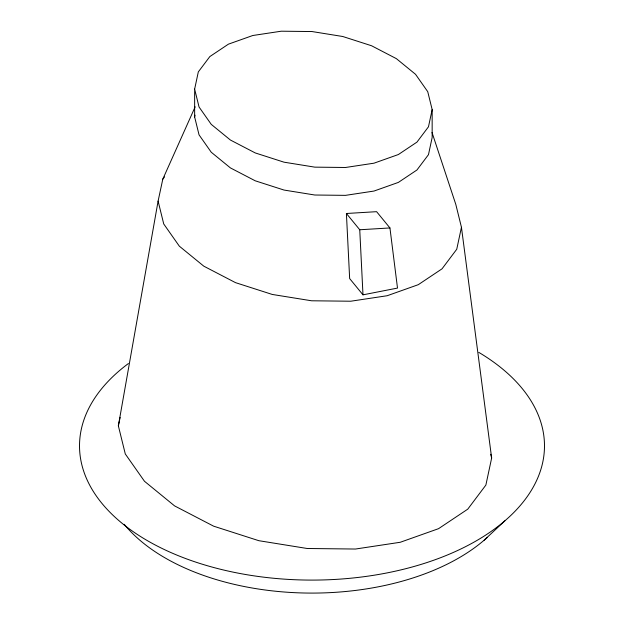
<?xml version="1.0" encoding="UTF-8"?>
<svg xmlns="http://www.w3.org/2000/svg" width="624" height="624" viewBox="0 0 624 624"><rect width="100%" height="100%" fill="white"/><g stroke="black" fill="none" stroke-linecap="round" stroke-linejoin="round"><path stroke-width="0.94" d="M432.019 132.475L455.809 204.422L461.448 227.284L491.65 458.039L485.87 485.074L467.758 509.161L438.555 528.668L400.257 542.272L355.462 549.034L307.226 548.496L258.843 540.696L213.611 526.165L174.595 505.9L144.472 481.268L125.291 453.96L118.357 425.833L158.098 201.107L162.802 179.143L195.164 106.821M118.357 425.833L120.151 417.448M194.641 89.099L198.315 71.9L209.843 56.566L228.423 44.156L252.79 35.506L281.291 31.2L311.984 31.543L342.771 36.504L371.553 45.747L396.373 58.648L415.545 74.318L427.744 91.689L432.159 109.59L432.159 137.459L428.477 154.658L416.957 169.985L398.377 182.403L374.002 191.053L345.501 195.359L314.816 195.016L284.029 190.055L255.247 180.812L230.42 167.911L211.255 152.24L199.048 134.862L194.641 116.969L194.641 89.099L199.048 106.993L211.255 124.371L230.42 140.041L255.247 152.935L284.029 162.185L314.816 167.146L345.501 167.489L374.002 163.184L398.377 154.534L416.957 142.116L428.477 126.789L432.159 109.59M194.641 116.969L195.023 115.159M461.448 227.284L456.745 249.249L442.034 268.827L418.298 284.677L387.176 295.729L350.774 301.22L311.579 300.784L272.267 294.45L235.498 282.641L203.798 266.167L179.322 246.16L163.738 223.969L158.098 201.107M162.802 179.143L164.494 176.881M484.169 540.181L504.839 520.845M362.989 294.84L397.504 288.077L389.938 227.947L376.6 211.676L346.406 213.494L349.651 278.569L362.989 294.84L359.744 229.757L346.406 213.494M359.744 229.757L389.938 227.947M490.729 454.288L491.65 458.039M478.834 352.396A232.487 134.222 0 0 1 481.51 537.732A232.487 134.222 0 0 1 160.976 547.919A232.487 134.222 0 0 1 128.404 363.535M487.274 537.443A207.566 119.831 0 0 1 299.021 592.855A207.566 119.831 0 0 1 124.223 524.308"/></g></svg>
